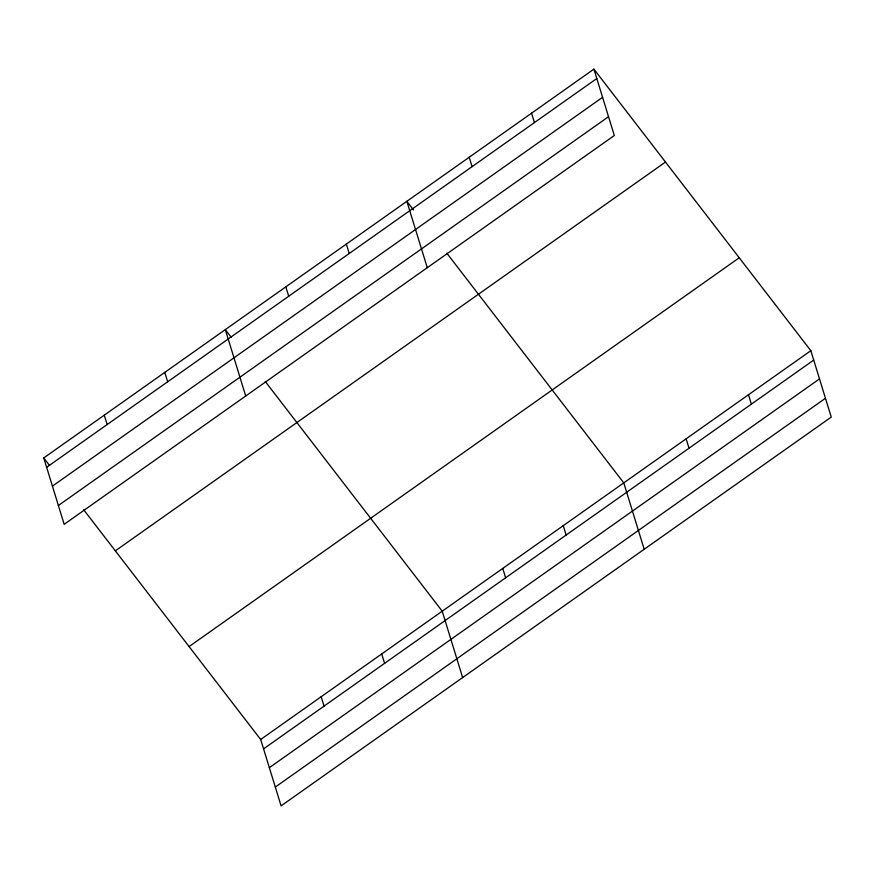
<?xml version="1.0" encoding="UTF-8"?>
<svg xmlns="http://www.w3.org/2000/svg" width="875" height="875" viewBox="0 0 875 875"><rect width="100%" height="100%" fill="white"/><g stroke="black" fill="none" stroke-linecap="round" stroke-linejoin="round"><path stroke-width="1.31" d="M593.906 69.125L614.327 135.505L64.17 524.311L43.75 457.931L593.906 69.125L810.83 350.689L831.25 417.069L281.094 805.875L260.673 739.495L83.705 509.786M46.638 467.316L596.794 78.52M52.423 486.128L602.58 97.322M58.384 505.498L608.541 116.703M115.336 550.845L665.492 162.05M189.088 646.581L739.244 257.775M260.673 739.495L810.83 350.689M263.561 748.88L813.717 360.084M269.347 767.692L819.503 378.886M275.308 787.062L825.464 398.267M413.514 209.967L406.853 201.316L427.273 267.695M446.808 253.181L623.777 482.891L644.197 549.259M231.131 337.192L225.302 329.623L245.722 396.003M265.256 381.489L442.225 611.188L462.645 677.567M43.75 457.931L49.58 465.489M748.475 394.756L751.363 404.141M686.131 438.823L689.019 448.208M531.552 113.192L534.439 122.577M469.208 157.259L472.095 166.644M563.259 525.656L566.147 535.041M502.742 568.422L505.63 577.806M346.336 244.092L349.223 253.477M285.819 286.858L288.706 296.242M381.708 653.953L384.595 663.348M321.191 696.73L324.078 706.114M164.784 372.389L167.672 381.784M104.267 415.166L107.155 424.55"/></g></svg>
